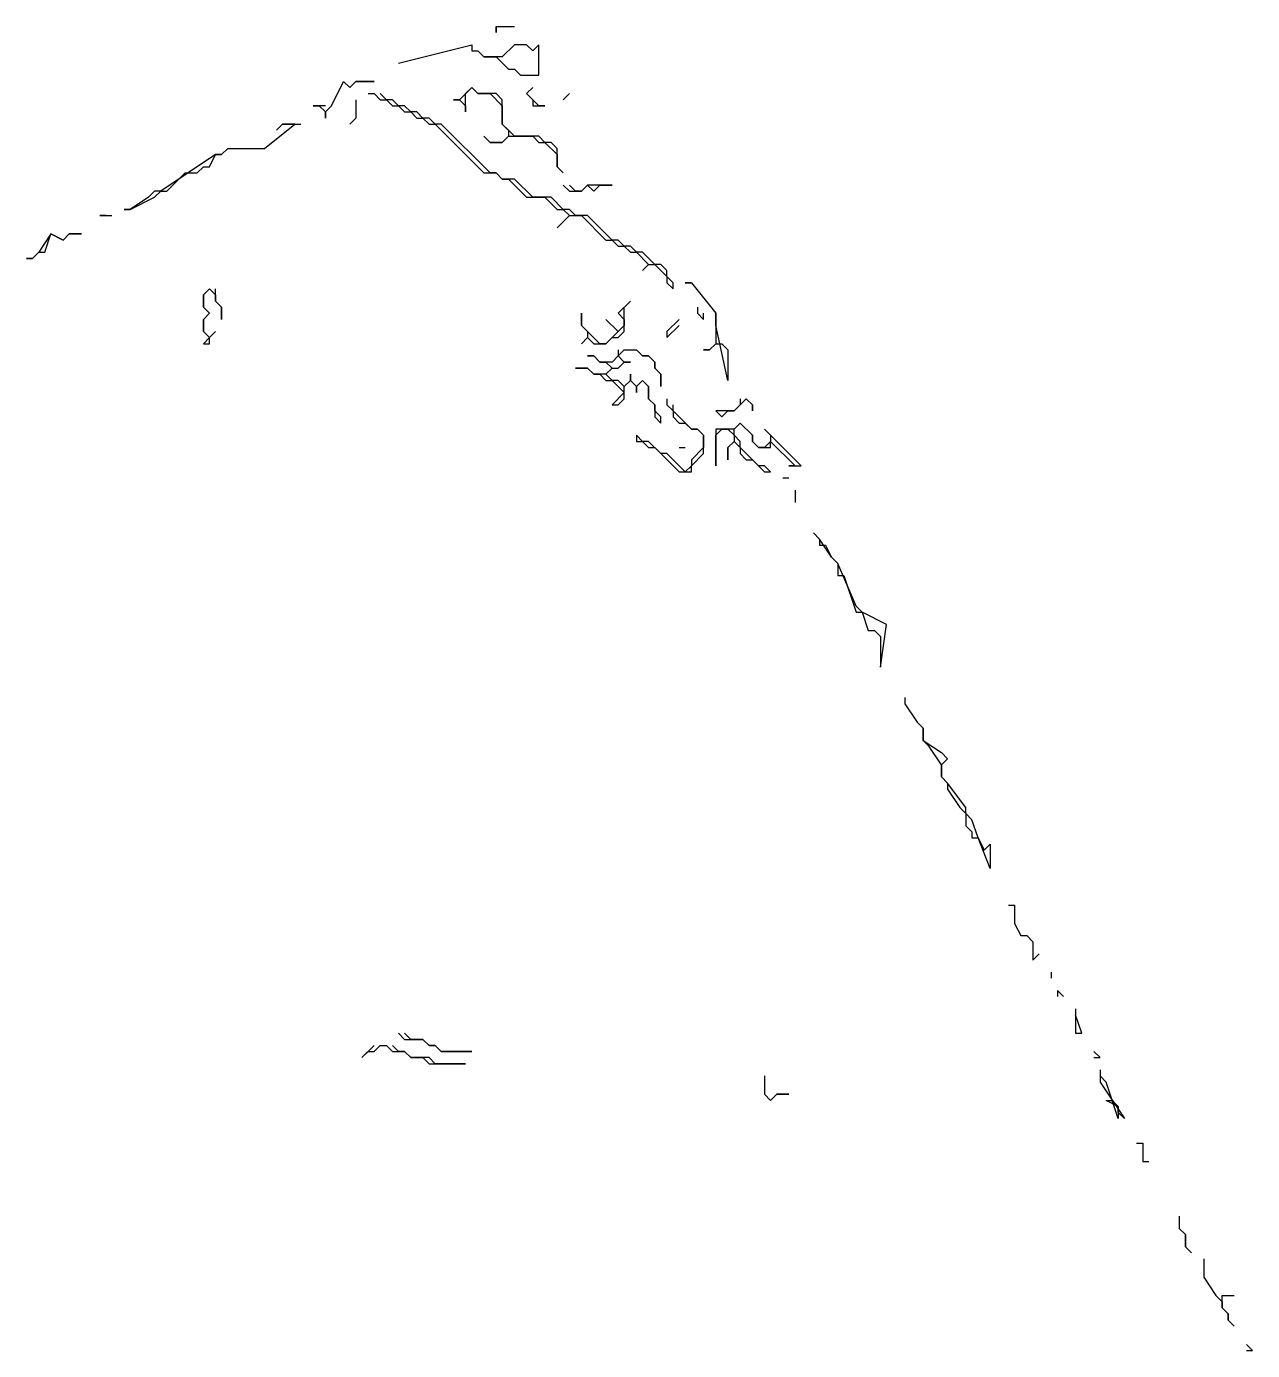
# Model space of a CAD drawing. Header units: metres. Extents: x 76363 to 76886, y 81203 to 81673.
# Drawn here: x 76711.4 to 76791.8, y 81586.2 to 81673 of the extents above; entities that cross this region are included whole.
import ezdxf

# ---------------------------------------------------------------- set-up
doc = ezdxf.new("R2010")
doc.units = ezdxf.units.M

msp = doc.modelspace()

# ---------------------------------------------------------------- linework, layer by layer
for points in [[(76742.2, 81673, 240.83), (76742.2, 81672.6, 240.885), (76742.2, 81673, 240.83), (76743.4, 81673, 240.825), (76743.4, 81673, 240.825)], [(76735.8, 81670.6, 232.845), (76740.6, 81671.8, 241.38), (76740.6, 81671.4, 241.375), (76741, 81671.4, 241.335), (76741.4, 81671, 241.253), (76742.2, 81671, 241.01), (76743, 81670.2, 241.16), (76743.4, 81670.2, 241.31), (76743.8, 81669.8, 241.295), (76745, 81669.8, 241.252), (76745, 81671.8, 240.84), (76744.6, 81671.4, 240.86), (76744.2, 81671.8, 240.85), (76743.4, 81671.8, 240.88), (76742.6, 81671, 241.005), (76741.4, 81671, 241.253)], [(76739.8, 81671.4, 241.15)], [(76731, 81667.8, 229.22), (76730.2, 81667.8, 229.15), (76730.6, 81667.8, 229.22), (76731, 81667.4, 229.21), (76731, 81667, 229.19), (76731, 81667.4, 229.21), (76731.4, 81667.8, 229.37), (76732.2, 81669.4, 229.05), (76732.6, 81669, 229.04), (76733, 81669.4, 229.28), (76734.2, 81669.4, 230.005), (76733, 81669.4, 229.28), (76732.6, 81669, 229.04), (76732.2, 81669.4, 229.05)], [(76733.8, 81668.6, 229.215), (76734.2, 81668.6, 229.4), (76734.6, 81668.2, 229.248), (76735, 81668.2, 229.53), (76735.4, 81667.8, 229.287), (76735.8, 81667.8, 229.395), (76736.2, 81667.4, 229.313), (76736.6, 81667.4, 229.443), (76737, 81667, 229.335), (76737.4, 81667, 229.69), (76737.8, 81666.6, 229.348), (76738.2, 81666.6, 229.718), (76741.4, 81663.4, 229.185), (76742.2, 81663.4, 229.645), (76742.6, 81663, 229.303), (76743, 81663, 229.465), (76744.2, 81661.8, 229.26), (76745.4, 81661.8, 229.6), (76746.2, 81661, 229.286), (76746.6, 81661, 229.46), (76747, 81660.6, 229.257), (76746.2, 81659.8, 229.085), (76747, 81660.6, 229.257), (76747.8, 81660.6, 229.637), (76749.4, 81659, 229.385), (76749.8, 81659, 229.54), (76750.2, 81658.6, 229.313), (76750.6, 81658.6, 229.44), (76751, 81658.2, 229.31), (76751.4, 81658.2, 229.53), (76752.2, 81657.4, 229.265), (76751.8, 81657, 229.05), (76752.2, 81657.4, 229.265), (76752.6, 81657.4, 229.548), (76753.4, 81656.6, 229.432), (76753.4, 81656.2, 229.193), (76753.8, 81655.8, 229.28), (76753.8, 81656.2, 229.553), (76753.4, 81656.6, 229.432), (76753.4, 81657, 229.874), (76753, 81657.4, 229.757), (76752.6, 81657.4, 229.548), (76751.8, 81658.2, 229.827), (76751.4, 81658.2, 229.53), (76751, 81658.6, 229.697), (76750.6, 81658.6, 229.44), (76750.2, 81659, 229.61), (76749.8, 81659, 229.54), (76748.2, 81660.6, 229.763), (76747.4, 81660.6, 229.463), (76747, 81661, 229.61), (76746.6, 81661, 229.46), (76745.8, 81661.8, 229.777), (76744.6, 81661.8, 229.397), (76743.4, 81663, 229.687), (76742.6, 81663, 229.303), (76742.2, 81663.4, 229.645), (76741.8, 81663.4, 229.317), (76738.6, 81666.6, 230.11), (76738.2, 81666.6, 229.718), (76737.8, 81667, 229.795), (76737.4, 81667, 229.69), (76737, 81667.4, 229.984), (76736.6, 81667.4, 229.443), (76736.2, 81667.8, 229.82), (76735.8, 81667.8, 229.395), (76735.4, 81668.2, 229.65), (76735, 81668.2, 229.53), (76734.6, 81668.6, 229.584)], [(76740.6, 81669, 235.656), (76739.8, 81668.2, 233.63), (76739.4, 81668.2, 233.752), (76739.8, 81668.2, 233.63), (76740.2, 81667.8, 233.084), (76740.2, 81667.4, 232.57), (76740.2, 81668.6, 234.542), (76740.6, 81669, 235.656), (76741, 81668.6, 234.545), (76741.8, 81668.6, 235.718), (76742.6, 81667.8, 235.399), (76742.6, 81666.6, 233.778), (76743, 81666.2, 233.729), (76743, 81665.8, 233.002), (76742.6, 81665.4, 231.972), (76741.8, 81665.4, 231.206), (76741.4, 81665.8, 231.51), (76741.8, 81665.4, 231.206), (76742.6, 81665.4, 231.972), (76743, 81665.8, 233.002), (76744.6, 81665.8, 233.87), (76745, 81665.4, 233.167), (76745.4, 81665.4, 233.467), (76746.2, 81664.6, 233.128), (76746.2, 81663.8, 232.348), (76746.6, 81663.4, 232.372), (76746.2, 81663.8, 232.348), (76746.2, 81665, 233.872), (76745.8, 81665.4, 234.152), (76745.4, 81665.4, 233.467), (76745, 81665.8, 233.917), (76743.4, 81665.8, 233.66), (76742.6, 81666.6, 233.778), (76742.6, 81668.2, 236.115), (76742.2, 81668.6, 236.333), (76741, 81668.6, 234.545)], [(76744.6, 81669, 241.026), (76744.2, 81668.6, 240.318), (76744.6, 81668.2, 239.913), (76744.6, 81667.8, 239.47), (76745.4, 81667.8, 239.974), (76745, 81667.8, 239.714), (76744.2, 81668.6, 240.318)], [(76747, 81668.6, 241.07), (76746.6, 81668.2, 240.753), (76747, 81668.6, 241.07)], [(76733, 81668.2, 229.08), (76733, 81667, 229.25), (76732.6, 81666.6, 229.24), (76733, 81667, 229.25)], [(76724.6, 81665, 229.05), (76724.2, 81664.6, 229.04), (76723.8, 81664.6, 229.02), (76720.2, 81662.2, 228.975), (76719.8, 81662.2, 229.02), (76719.4, 81661.8, 229), (76718.2, 81661, 228.96), (76717.8, 81661, 229.04), (76718.2, 81661, 228.96), (76719.8, 81661.8, 228.995), (76720.2, 81662.2, 228.975), (76720.6, 81662.2, 229.01), (76721.8, 81663.4, 228.987), (76722.6, 81663.4, 228.98), (76723, 81663.8, 228.99), (76723.4, 81663.8, 228.99), (76723.8, 81664.6, 229.02), (76724.2, 81664.6, 229.04), (76724.6, 81665, 229.05), (76727, 81665, 229.155), (76729, 81666.6, 229.17), (76728.2, 81666.6, 229.1), (76727.8, 81666.2, 229.09), (76728.2, 81666.6, 229.1), (76729.4, 81666.6, 229.17)], [(76746.6, 81662.6, 231.313), (76747, 81662.2, 231.016), (76747.8, 81662.2, 231.63), (76748.2, 81662.6, 233.071), (76748.6, 81662.2, 232.31), (76749, 81662.6, 233.423), (76749.8, 81662.6, 233.708), (76748.2, 81662.6, 233.071), (76747.8, 81662.2, 231.63), (76747.4, 81662.2, 231.312), (76747, 81662.6, 231.8)], [(76716.6, 81660.6, 228.99), (76716.2, 81660.6, 229.037), (76717, 81660.6, 228.95)], [(76715, 81659.4, 228.98), (76714.2, 81659.4, 228.99), (76713.8, 81659, 229.085), (76713, 81659.4, 228.98), (76712.2, 81658.2, 229.01), (76711.8, 81657.8, 229), (76711.4, 81657.8, 229.005), (76711.4, 81657.8, 229.005), (76711.8, 81657.8, 229), (76712.2, 81658.2, 229.01), (76712.6, 81658.2, 229.01), (76713, 81659.4, 228.98), (76713.8, 81659, 229.085), (76714.2, 81659.4, 228.99), (76715, 81659.4, 228.98)], [(76723.4, 81655.8, 228.923), (76723, 81655.4, 229.01), (76723, 81654.6, 229.13), (76723.4, 81654.2, 229.15), (76723, 81653.8, 229.17), (76723, 81653, 229.135), (76723.4, 81652.6, 229), (76723, 81652.2, 229.18), (76723.4, 81652.2, 228.98), (76723.4, 81652.6, 229), (76723.8, 81653, 228.87), (76723.4, 81652.6, 229), (76723, 81653, 229.135), (76723, 81653.8, 229.17), (76723.4, 81654.2, 229.15), (76723, 81654.6, 229.13), (76723, 81655.4, 229.01), (76723.4, 81655.8, 228.923), (76723.8, 81655.4, 228.965), (76723.8, 81655, 228.91), (76724.2, 81654.6, 228.97), (76724.2, 81653.8, 228.883), (76724.2, 81654.6, 228.97), (76723.8, 81655, 228.91), (76723.8, 81655.8, 228.897)], [(76755, 81656.2, 230.556), (76754.6, 81656.2, 230.16), (76755, 81656.2, 230.556), (76756.6, 81654.2, 230.38), (76756.6, 81653.4, 229.35), (76756.6, 81652.2, 229.013), (76756.2, 81651.8, 228.96), (76755.8, 81651.8, 229.04), (76756.2, 81651.8, 228.96), (76756.6, 81652.2, 229.013), (76757, 81652.2, 229.01), (76757.4, 81651.8, 229.04), (76757.4, 81649.8, 228.95), (76756.6, 81653.4, 229.35), (76756.6, 81654.2, 230.38)], [(76751, 81655, 229.39), (76750.2, 81654.2, 229.4), (76750.6, 81653.8, 229.455), (76750.6, 81653.4, 229.443), (76750.2, 81653, 229.235), (76749.4, 81653.8, 229.115), (76750.2, 81653, 229.235), (76749.4, 81652.2, 229.16), (76749, 81652.2, 229.2), (76747.8, 81653.4, 229.29), (76747.8, 81654.2, 229.18), (76747.8, 81653.4, 229.29), (76748.2, 81653, 229.2), (76748.2, 81652.6, 229.26), (76747.8, 81652.2, 229.42), (76748.2, 81652.6, 229.26), (76748.6, 81652.2, 229.32), (76749.4, 81652.2, 229.16), (76749.8, 81652.6, 229.09), (76750.2, 81652.6, 229.215), (76750.6, 81653, 229.42), (76750.6, 81654.6, 229.41)], [(76754.6, 81655, 229.19)], [(76755.4, 81654.6, 229.403), (76755.4, 81654.2, 229.26), (76755.8, 81653.8, 229.21), (76755.8, 81654.2, 229.426)], [(76754.2, 81653.8, 229.14), (76753.4, 81653, 228.95), (76753.4, 81652.6, 228.94), (76754.2, 81653.4, 229.085)], [(76750.2, 81651.8, 229.22), (76750.2, 81651.4, 229.2), (76749.8, 81651, 229.33), (76749, 81651, 229.27), (76748.6, 81651.4, 229.36), (76748.2, 81651.4, 229.325), (76748.6, 81651.4, 229.36), (76749, 81651, 229.27), (76749.4, 81651, 229.26), (76749.8, 81650.6, 229.32), (76749.4, 81650.2, 229.25), (76748.6, 81650.2, 229.15), (76748.2, 81650.6, 229.223), (76747.4, 81650.6, 229.17), (76748.2, 81650.6, 229.223), (76748.6, 81650.2, 229.15), (76749, 81650.2, 229.203), (76749.4, 81649.8, 229.13), (76749.8, 81649.8, 229.23), (76750.6, 81649, 229.17), (76749.8, 81648.2, 229.13), (76750.2, 81648.2, 229.13), (76750.6, 81648.6, 229.15), (76750.6, 81649.4, 229.26), (76751, 81649.8, 229.51), (76751.4, 81649.4, 229.415), (76751.4, 81649, 229.39), (76751.4, 81649.4, 229.415), (76751.8, 81649.8, 229.39), (76752.2, 81649.4, 229.26), (76752.2, 81648.6, 229.37), (76752.6, 81648.2, 229.35), (76752.6, 81647.4, 229.475), (76753, 81647, 229.415), (76753, 81647.4, 229.4), (76752.6, 81647.8, 229.42), (76752.6, 81648.2, 229.35), (76752.2, 81648.6, 229.37), (76752.2, 81649.4, 229.26), (76751.8, 81649.8, 229.39), (76751.4, 81649.4, 229.415), (76751, 81649.8, 229.51), (76751, 81650.2, 229.53), (76751, 81649.8, 229.51), (76750.6, 81649.4, 229.26), (76750.2, 81649.8, 229.27), (76749.8, 81649.8, 229.23), (76749.4, 81650.2, 229.25), (76749.8, 81650.6, 229.32), (76750.2, 81650.6, 229.39), (76750.6, 81651, 229.33), (76751, 81651, 229.26), (76750.6, 81651, 229.33), (76750.2, 81651.4, 229.2), (76750.6, 81651.8, 229.14), (76751.4, 81651.8, 229.175), (76751.8, 81651.4, 229.19), (76752.2, 81651.4, 229.113), (76752.6, 81651, 229.09), (76752.6, 81650.6, 229.16), (76753, 81650.2, 229.06), (76753, 81649.4, 229.1), (76753, 81650.2, 229.06), (76752.6, 81650.6, 229.16), (76752.6, 81651, 229.09), (76752.2, 81651.4, 229.113), (76751.8, 81651.4, 229.19), (76751.4, 81651.8, 229.175)], [(76753.4, 81648.6, 229.15), (76753.4, 81648.2, 229.047), (76753.8, 81647.8, 229.1), (76753.8, 81647.4, 229.09), (76754.2, 81647, 229.105), (76754.6, 81647, 229.03), (76755, 81646.6, 229.13), (76755.4, 81646.6, 229.125), (76755.8, 81646.2, 229.255), (76755.8, 81645.4, 229.3), (76755, 81644.6, 229.42), (76755, 81644.2, 229.25), (76754.6, 81643.8, 229.195), (76753.4, 81645, 229.405), (76753, 81645, 229.22), (76752.2, 81645.8, 229.25), (76751.8, 81645.8, 229.25), (76751.4, 81646.2, 229.31), (76751.4, 81645.8, 229.25), (76751.8, 81645.8, 229.25), (76752.2, 81645.4, 229.125), (76752.6, 81645.4, 229.23), (76754.2, 81643.8, 229.157), (76755, 81643.8, 229.115), (76755, 81644.2, 229.25), (76755.8, 81645, 229.28), (76755.8, 81646.2, 229.255), (76755.4, 81646.6, 229.125), (76755, 81646.6, 229.13), (76753.8, 81647.8, 229.1), (76753.8, 81648.2, 229.04)], [(76758.2, 81648.6, 228.895), (76758.2, 81648.2, 228.88), (76757.8, 81647.8, 228.785), (76756.6, 81647.8, 228.86), (76757, 81647.4, 228.92), (76757.4, 81647.8, 228.787), (76757.8, 81647.8, 228.785), (76758.6, 81648.6, 228.895), (76759, 81648.2, 228.977), (76759, 81647.8, 229.09), (76759, 81648.2, 228.977), (76758.6, 81648.6, 228.895)], [(76759.8, 81646.6, 228.95), (76760.2, 81646.2, 228.85), (76760.2, 81645.8, 228.92), (76759.8, 81645.4, 228.975), (76759.4, 81645.4, 228.98), (76759, 81645.8, 229.023), (76759, 81646.2, 229.09), (76758.2, 81647, 228.977), (76757.8, 81646.6, 229.27), (76756.6, 81646.6, 229.115), (76756.6, 81644.2, 229.165), (76756.6, 81646.2, 229.22), (76757, 81646.6, 229.173), (76757.4, 81646.6, 229.28), (76757.8, 81646.2, 229.445), (76757.8, 81645.8, 229.5), (76757.4, 81645.4, 229.45), (76757.4, 81644.6, 229.41), (76757.4, 81645.4, 229.45), (76757.8, 81645.8, 229.5), (76758.2, 81645.4, 229.29), (76758.2, 81645, 229.35), (76758.6, 81644.6, 229.36), (76759, 81644.6, 229.26), (76759.8, 81643.8, 229.41), (76760.2, 81643.8, 229.4), (76759.8, 81644.2, 229.385), (76759.4, 81644.2, 229.413), (76758.2, 81645.4, 229.29), (76758.2, 81645.8, 229.23), (76757.8, 81646.2, 229.445), (76757.8, 81646.6, 229.27), (76758.2, 81647, 228.977), (76759, 81646.2, 229.09), (76759, 81645.8, 229.023), (76759.4, 81645.4, 228.98), (76760.2, 81645.4, 228.975), (76760.2, 81645.8, 228.92), (76761.8, 81644.2, 229.11), (76761.4, 81644.2, 229.22), (76762.2, 81644.2, 228.99), (76760.2, 81646.2, 228.85), (76759.8, 81646.6, 228.95)], [(76754.2, 81645.4, 229.85), (76754.6, 81645.4, 229.8)], [(76760.6, 81644.6, 229.17)], [(76761, 81643.4, 229.497), (76761.4, 81643.4, 229.455)], [(76761.8, 81642.6, 229.73), (76761.8, 81641.8, 229.505)], [(76763, 81639.8, 229.303), (76763.4, 81639.4, 229.23), (76763.4, 81639, 229.14), (76763.8, 81639, 229.22), (76764.2, 81638.2, 229.255), (76764.6, 81637.8, 229.24), (76764.6, 81637, 229.2), (76765, 81637, 229.28), (76765.8, 81634.6, 229.32), (76766.2, 81634.6, 229.365), (76766.6, 81633.4, 229.42), (76767, 81633.4, 229.42), (76767.4, 81633, 229.4), (76767.4, 81631, 229.465), (76767.8, 81633.8, 229.43), (76766.2, 81634.6, 229.365), (76765.8, 81635, 229.3), (76764.6, 81637.8, 229.24), (76764.2, 81638.2, 229.255), (76763.4, 81639.4, 229.23), (76763, 81639.8, 229.303)], [(76768.6, 81629.8, 229.56)], [(76769, 81629, 229.525), (76769, 81628.6, 229.58), (76769.8, 81627.4, 229.605), (76770.2, 81627, 229.66), (76770.2, 81626.2, 229.63), (76771.4, 81625.4, 229.66), (76771.8, 81625, 229.725), (76771.4, 81624.6, 229.7), (76771.4, 81623.8, 229.67), (76771.8, 81623.4, 229.8), (76771.8, 81623, 229.79), (76772.6, 81621.8, 229.8), (76773, 81621.4, 229.785), (76773, 81620.6, 229.803), (76773.4, 81620.2, 229.88), (76773.4, 81619.8, 229.87), (76773.8, 81619.8, 229.94), (76774.2, 81619, 229.91), (76774.6, 81619.4, 230), (76774.6, 81618.2, 229.985), (76774.6, 81617.8, 230.01), (76773.8, 81619.8, 229.94), (76773.4, 81621, 229.84), (76773, 81621.4, 229.785), (76773, 81621.8, 229.73), (76771.8, 81623.4, 229.8), (76771.4, 81623.8, 229.67), (76771.4, 81624.6, 229.7), (76770.6, 81625.8, 229.685), (76770.2, 81626.2, 229.63), (76770.2, 81627, 229.66), (76769.8, 81627.4, 229.605)], [(76775.8, 81615.4, 230.047), (76776.2, 81615.4, 230.05), (76776.2, 81614.6, 230.09), (76776.2, 81614.2, 230.07), (76776.6, 81613.4, 230.11), (76777, 81613.4, 230.1), (76777.4, 81613, 230.093), (76777.4, 81611.8, 230.19), (76777.8, 81612.2, 230.21)], [(76778.6, 81611, 230.23), (76778.6, 81610.6, 230.21)], [(76779.4, 81609.4, 230.15), (76779, 81609.8, 230.18), (76779, 81609.4, 230.16)], [(76780.2, 81608.6, 230.04), (76780.2, 81607, 229.895), (76780.6, 81607, 229.89), (76780.2, 81608.2, 230.025)], [(76735.8, 81607, 229.245), (76736.2, 81606.6, 229.185), (76737.4, 81606.6, 229.18), (76737.8, 81606.2, 229.165), (76738.2, 81606.2, 229.19), (76738.6, 81605.8, 229.215), (76740.6, 81605.8, 229.17), (76738.6, 81605.8, 229.215), (76738.2, 81606.2, 229.19), (76737.8, 81606.2, 229.165), (76737.4, 81606.6, 229.18), (76736.6, 81606.6, 229.215), (76736.2, 81607, 229.21)], [(76734.2, 81606.2, 229.583), (76733.4, 81605.4, 229.577), (76733.8, 81605.8, 229.66), (76734.2, 81605.8, 229.62), (76734.6, 81606.2, 229.52), (76735, 81606.2, 229.44), (76735.4, 81605.8, 229.46), (76736.2, 81605.8, 229.45), (76736.6, 81605.4, 229.475), (76737.4, 81605.4, 229.36), (76737.8, 81605, 229.53), (76740.2, 81605, 229.353), (76738.2, 81605, 229.49), (76737.8, 81605.4, 229.36), (76736.6, 81605.4, 229.475), (76736.2, 81605.8, 229.45), (76735.8, 81605.8, 229.46), (76735.4, 81606.2, 229.4)], [(76781.4, 81605.4, 229.74), (76781.8, 81605.4, 229.74), (76781.4, 81605.8, 229.765)], [(76759.8, 81604.2, 229.31), (76759.8, 81603, 229.33), (76760.2, 81602.6, 229.27), (76760.6, 81603, 229.325), (76761.4, 81603, 229.32), (76760.6, 81603, 229.325), (76760.2, 81602.6, 229.27), (76759.8, 81603, 229.33)], [(76781.8, 81604.6, 229.78), (76781.8, 81603.8, 229.75), (76783.4, 81601.4, 229.72), (76783, 81601.8, 229.73), (76783, 81602.2, 229.67), (76782.2, 81602.6, 229.69), (76782.6, 81602.6, 229.69), (76783, 81602.2, 229.67), (76783, 81601.4, 229.75), (76782.2, 81603.8, 229.74), (76781.8, 81604.2, 229.765)], [(76784.2, 81599.8, 229.79), (76784.6, 81599.8, 229.79), (76784.6, 81599, 229.755), (76784.6, 81598.6, 229.74), (76785, 81598.6, 229.73)], [(76785.8, 81597, 229.79)], [(76787, 81595, 229.88), (76787, 81594.2, 229.835), (76787.4, 81593.8, 229.86), (76787.4, 81593, 229.87), (76787.8, 81592.6, 229.845), (76787.8, 81592.6, 229.845), (76787.4, 81593, 229.87), (76787.4, 81593.8, 229.86), (76787, 81594.2, 229.835)], [(76788.6, 81592.2, 229.89), (76788.6, 81591, 229.925), (76789.4, 81589.8, 229.94), (76789.8, 81589.4, 229.93), (76789.8, 81589, 229.945), (76790.2, 81588.6, 229.965), (76790.2, 81588.2, 229.94), (76790.6, 81587.8, 230), (76790.2, 81588.2, 229.94), (76790.2, 81588.6, 229.965), (76789.8, 81589, 229.945), (76789.8, 81589.8, 229.94), (76790.6, 81589.8, 229.94), (76790.6, 81589.8, 229.94)], [(76791.4, 81586.2, 230.01), (76791.8, 81586.2, 230.045), (76791.4, 81586.6, 230.053)]]:
    msp.add_polyline3d(points)

doc.saveas('drawing.dxf')
